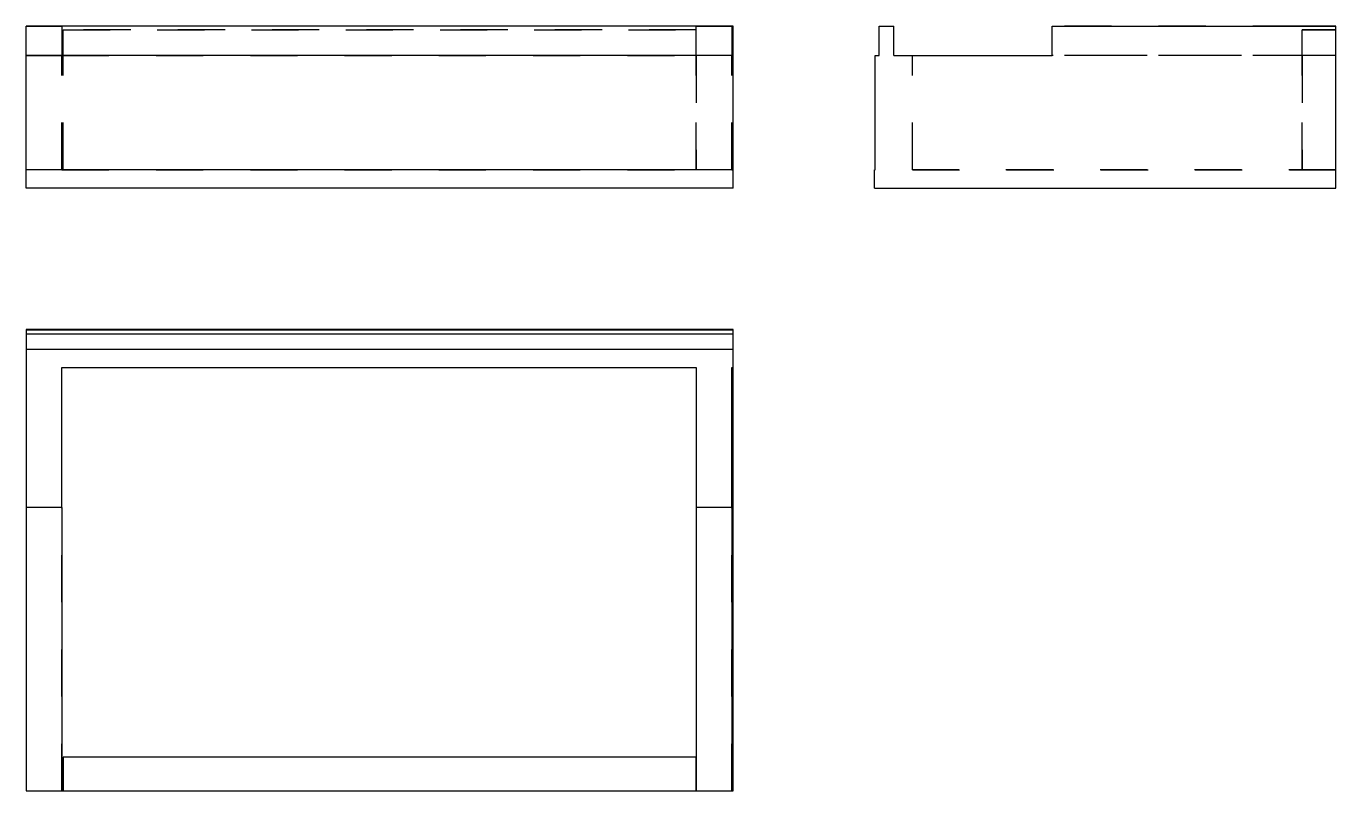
# Model space of a CAD drawing. Extents: x 0 to 2.78, y 0 to 1.62.
import ezdxf

# ---------------------------------------------------------------- set-up
doc = ezdxf.new("R2010")
doc.units = 0
doc.linetypes.add('HIDDEN', pattern=[0.075, 0.050025, -0.024975])
for name, color, linetype in [('FRONT', 7, 'CONTINUOUS'), ('FRONT_HID', 7, 'HIDDEN'), ('LEFT', 7, 'CONTINUOUS'), ('LEFT_HID', 7, 'HIDDEN'), ('TOP', 7, 'CONTINUOUS'), ('TOP_HID', 7, 'HIDDEN')]:
    doc.layers.add(name, color=color, linetype=linetype)

msp = doc.modelspace()

# ---------------------------------------------------------------- linework, layer by layer
at = {"layer": 'FRONT'}
for p, q in [((0, 1.560197), (0, 1.622697)), ((1.5, 1.622697), (0, 1.622697)), ((1.5, 1.560197), (1.5, 1.622697)), ((0, 1.31801), (0, 1.560197)), ((1.5, 1.560197), (0, 1.560197)), ((1.5, 1.31801), (1.5, 1.560197)), ((0, 1.278947), (0, 1.31801)), ((1.5, 1.31801), (0, 1.31801)), ((1.5, 1.278947), (1.5, 1.31801)), ((1.5, 1.278947), (0, 1.278947))]:
    msp.add_line(p, q, dxfattribs=at)
at = {"layer": 'FRONT_HID', "linetype": 'HIDDEN'}
for p, q in [((0, 1.622697), (0.075987, 1.622697)), ((0.075987, 1.622697), (0, 1.622697)), ((0.075987, 1.560197), (0.075987, 1.622697)), ((0.075987, 1.560197), (0.075987, 1.622697)), ((0.075987, 1.560197), (0.075987, 1.622697)), ((0.078125, 1.31801), (0.078125, 1.614885)), ((0.078125, 1.614885), (1.421875, 1.614885)), ((1.421875, 1.614885), (0.078125, 1.614885)), ((0.078125, 1.31801), (0.078125, 1.614885)), ((1.421875, 1.614885), (1.421875, 1.622697)), ((1.421875, 1.622697), (1.497862, 1.622697)), ((1.421875, 1.560197), (1.421875, 1.622697)), ((1.421875, 1.560197), (1.421875, 1.622697)), ((1.497862, 1.622697), (1.421875, 1.622697)), ((1.421875, 1.560197), (1.421875, 1.614885)), ((1.497862, 1.560197), (1.497862, 1.622697)), ((1.497862, 1.560197), (1.497862, 1.622697)), ((0.075658, 1.560197), (0, 1.560197)), ((0, 1.560197), (0.075658, 1.560197)), ((0.075658, 1.560197), (0.075987, 1.560197)), ((0.075658, 1.31801), (0.075658, 1.560197)), ((0.075987, 1.560197), (0.075658, 1.560197)), ((0.075658, 1.31801), (0.075658, 1.560197)), ((0.075658, 1.560197), (1.421875, 1.560197)), ((1.421875, 1.31801), (1.421875, 1.560197)), ((1.497533, 1.560197), (1.421875, 1.560197)), ((1.421875, 1.560197), (1.421875, 1.31801)), ((1.497533, 1.560197), (1.421875, 1.560197)), ((1.497533, 1.31801), (1.497533, 1.560197)), ((1.497533, 1.560197), (1.5, 1.560197)), ((1.497533, 1.31801), (1.497533, 1.560197)), ((1.497533, 1.560197), (1.497862, 1.560197)), ((1.497862, 1.560197), (1.497533, 1.560197)), ((0.075658, 1.31801), (0.078125, 1.31801)), ((0.075658, 1.31801), (1.421875, 1.31801)), ((1.421875, 1.31801), (0.078125, 1.31801)), ((1.497533, 1.31801), (1.5, 1.31801)), ((1.497533, 1.31801), (1.5, 1.31801))]:
    msp.add_line(p, q, dxfattribs=at)
at = {"layer": 'LEFT'}
for p, q in [((1.809868, 1.560197), (1.809868, 1.622697)), ((1.809868, 1.622697), (1.841447, 1.622697)), ((1.841447, 1.560197), (1.841447, 1.622697)), ((2.177385, 1.560197), (2.177385, 1.622697)), ((2.177385, 1.622697), (2.778947, 1.622697)), ((2.778947, 1.560197), (2.778947, 1.622697)), ((1.801563, 1.31801), (1.801563, 1.560197)), ((1.801563, 1.560197), (1.809868, 1.560197)), ((1.841447, 1.560197), (1.88051, 1.560197)), ((1.88051, 1.560197), (2.177385, 1.560197)), ((2.778947, 1.31801), (2.778947, 1.560197)), ((1.8, 1.278947), (1.8, 1.31801)), ((1.8, 1.31801), (1.801563, 1.31801)), ((2.778947, 1.278947), (2.778947, 1.31801)), ((1.8, 1.278947), (2.778947, 1.278947))]:
    msp.add_line(p, q, dxfattribs=at)
at = {"layer": 'LEFT_HID', "linetype": 'HIDDEN'}
for p, q in [((2.702961, 1.622697), (2.177385, 1.622697)), ((2.177385, 1.622697), (2.702961, 1.622697)), ((2.778947, 1.622697), (2.702961, 1.622697)), ((2.702961, 1.622697), (2.778947, 1.622697)), ((2.707813, 1.560197), (2.707813, 1.614885)), ((2.707813, 1.31801), (2.707813, 1.614885)), ((2.707813, 1.614885), (2.778947, 1.614885)), ((2.778947, 1.614885), (2.707813, 1.614885)), ((2.778947, 1.614885), (2.778947, 1.622697)), ((2.778947, 1.31801), (2.778947, 1.614885)), ((2.778947, 1.560197), (2.778947, 1.614885)), ((2.778947, 1.560197), (2.778947, 1.614885)), ((1.88051, 1.31801), (1.88051, 1.560197)), ((1.88051, 1.31801), (1.88051, 1.560197)), ((1.88051, 1.31801), (1.88051, 1.560197)), ((1.88051, 1.31801), (1.88051, 1.560197)), ((2.778947, 1.560197), (2.177385, 1.560197)), ((2.702961, 1.560197), (2.177385, 1.560197)), ((2.778947, 1.560197), (2.177385, 1.560197)), ((2.778947, 1.560197), (2.177385, 1.560197)), ((2.778947, 1.560197), (2.702961, 1.560197)), ((2.707813, 1.560197), (2.707813, 1.31801)), ((2.778947, 1.31801), (1.88051, 1.31801)), ((1.88051, 1.31801), (2.707813, 1.31801)), ((2.778947, 1.31801), (1.88051, 1.31801)), ((2.778947, 1.31801), (1.88051, 1.31801)), ((2.707813, 1.31801), (2.778947, 1.31801))]:
    msp.add_line(p, q, dxfattribs=at)
at = {"layer": 'TOP'}
for p, q in [((0, 0.978947), (0, 0.977385)), ((1.5, 0.978947), (0, 0.978947)), ((0, 0.977385), (0, 0.969079)), ((1.5, 0.977385), (0, 0.977385)), ((1.5, 0.977385), (1.5, 0.978947)), ((1.5, 0.969079), (1.5, 0.977385)), ((0, 0.969079), (0, 0.9375)), ((1.5, 0.969079), (0, 0.969079)), ((1.5, 0.9375), (1.5, 0.969079)), ((0, 0.9375), (0, 0.898438)), ((0, 0.9375), (1.5, 0.9375)), ((1.5, 0.898438), (1.5, 0.9375)), ((0, 0.898438), (0, 0.601562)), ((0.075658, 0.601562), (0.075658, 0.898438)), ((0.075658, 0.898438), (1.421875, 0.898438)), ((1.421875, 0.898438), (1.421875, 0.601562)), ((1.497533, 0.898438), (1.5, 0.898438)), ((1.497533, 0.601562), (1.497533, 0.898438)), ((1.5, 0), (1.5, 0.898438)), ((0, 0.601562), (0, 0)), ((0.075987, 0.601562), (0, 0.601562)), ((0.075987, 0.075987), (0.075987, 0.601562)), ((1.421875, 0.601562), (1.421875, 0.075987)), ((1.497862, 0.601562), (1.421875, 0.601562)), ((1.497862, 0), (1.497862, 0.601562)), ((0.075987, 0), (0.075987, 0.075987)), ((1.421875, 0.071135), (0.078125, 0.071135)), ((0.078125, 0.071135), (0.078125, 0)), ((1.421875, 0.075987), (1.421875, 0)), ((0, 0), (0.075987, 0)), ((0.075987, 0), (0.078125, 0)), ((0.078125, 0), (1.421875, 0)), ((1.421875, 0), (1.497862, 0)), ((1.497862, 0), (1.5, 0))]:
    msp.add_line(p, q, dxfattribs=at)
at = {"layer": 'TOP_HID', "linetype": 'HIDDEN'}
for p, q in [((0, 0.978947), (0, 0)), ((0, 0.977385), (0, 0.898438)), ((1.5, 0), (1.5, 0.978947)), ((1.5, 0.898438), (1.5, 0.977385)), ((0, 0.898438), (0, 0)), ((0.075658, 0), (0.075658, 0.898438)), ((1.421875, 0.898438), (1.421875, 0.071135)), ((1.497533, 0), (1.497533, 0.898438)), ((0.075658, 0.601562), (0, 0.601562)), ((0.075658, 0), (0.075658, 0.601562)), ((0.075987, 0.601562), (0.075658, 0.601562)), ((1.497533, 0.601562), (1.421875, 0.601562)), ((1.497533, 0), (1.497533, 0.601562)), ((1.497862, 0.601562), (1.497533, 0.601562)), ((1.421875, 0.075987), (1.421875, 0.071135)), ((1.421875, 0), (1.421875, 0.071135)), ((0, 0), (0.075658, 0)), ((0, 0), (0.075658, 0)), ((0, 0), (1.5, 0)), ((0.075658, 0), (0.075987, 0)), ((0.075658, 0), (0.075987, 0)), ((1.421875, 0), (1.429688, 0)), ((1.421875, 0), (1.429688, 0)), ((1.421875, 0), (1.429688, 0)), ((1.429688, 0), (1.497533, 0)), ((1.429688, 0), (1.497533, 0)), ((1.497533, 0), (1.497862, 0)), ((1.497533, 0), (1.497862, 0))]:
    msp.add_line(p, q, dxfattribs=at)

doc.saveas('drawing.dxf')
